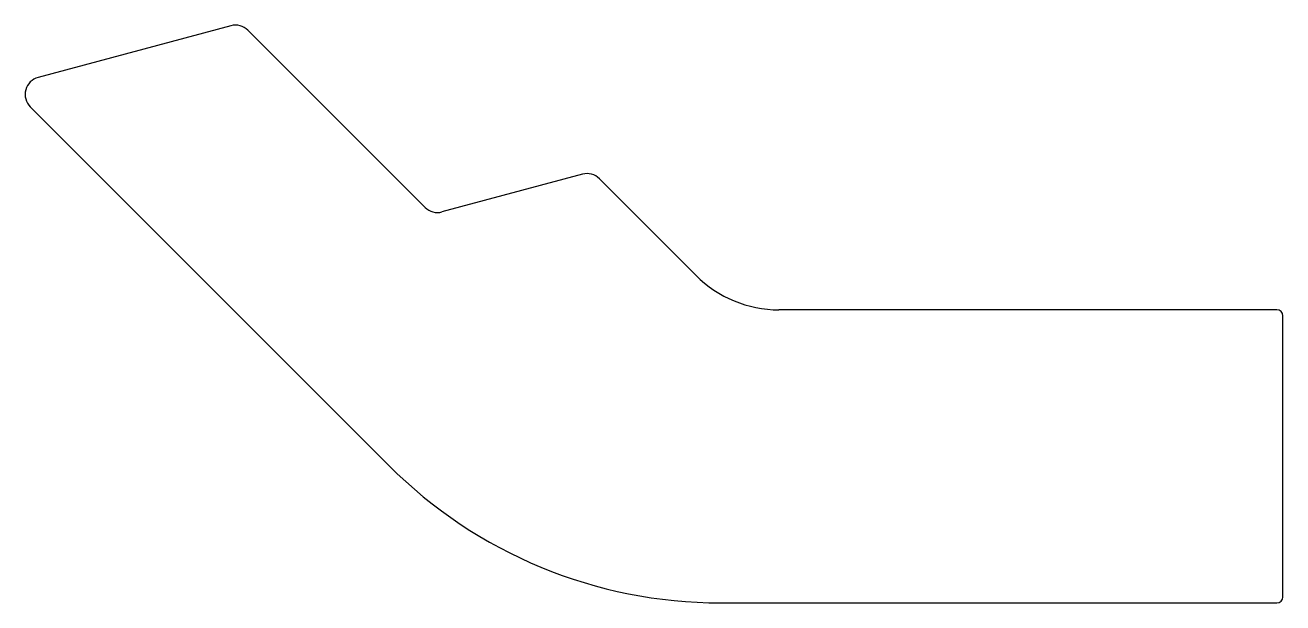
# Model space of a CAD drawing. Extents: x 2566 to 2674, y 1483 to 1533.
import ezdxf

# ---------------------------------------------------------------- set-up
doc = ezdxf.new("R2010")
doc.units = 0
doc.layers.get('0').update_dxf_attribs({"linetype": 'CONTINUOUS'})

msp = doc.modelspace()

# ---------------------------------------------------------------- linework, layer by layer
for p, q in [((2583.8, 1532.67), (2567.35, 1528.26)), ((2600.36, 1517.17), (2585.25, 1532.28)), ((2566.68, 1525.75), (2597.28, 1495.15)), ((2613.79, 1520), (2601.8, 1516.78)), ((2623.49, 1511.36), (2615.24, 1519.61)), ((2673.06, 1508.43), (2630.56, 1508.43)), ((2673.56, 1483.93), (2673.56, 1507.93)), ((2625.56, 1483.43), (2673.06, 1483.43))]:
    msp.add_line(p, q)
for centre, radius, start, end in [((2584.19, 1531.22), 1.5, 45, 105), ((2567.74, 1526.81), 1.5, 105, 225), ((2614.18, 1518.55), 1.5, 45, 105), ((2601.42, 1518.23), 1.5, 225, 285), ((2630.56, 1518.43), 10, 225.0013, 270), ((2673.06, 1507.93), 0.5, 0, 90), ((2625.56, 1523.43), 40, 225.0013, 270), ((2673.06, 1483.93), 0.5, 270, 360)]:
    msp.add_arc(centre, radius, start, end)

doc.saveas('drawing.dxf')
